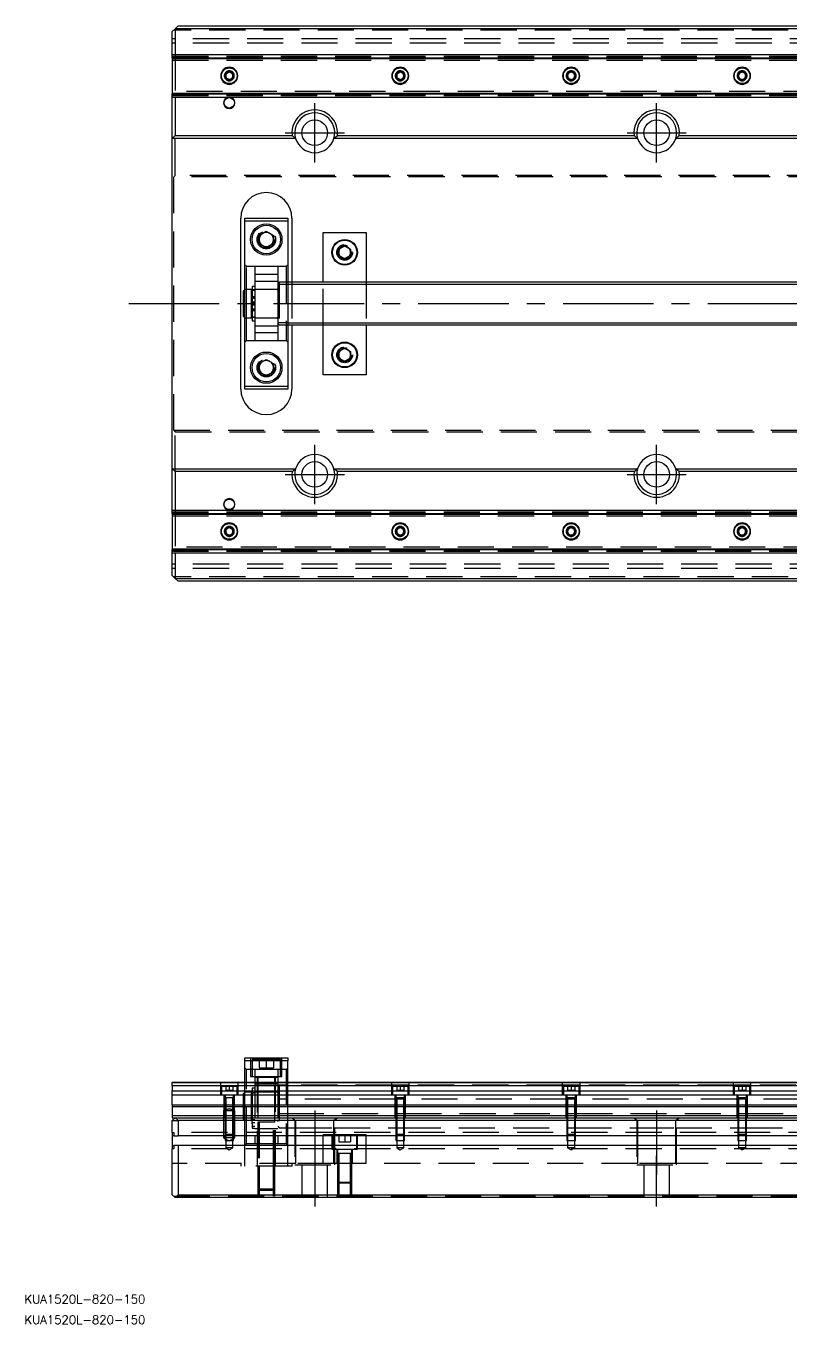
# Model space of a CAD drawing. Extents: x -51 to 1046, y -358 to 109.
# Drawn here: x -51.4 to 216.8, y -358.4 to 97.5 of the extents above; entities that cross this region are included whole.
import ezdxf

# ---------------------------------------------------------------- set-up
doc = ezdxf.new("R2010")
doc.units = 0
doc.linetypes.add('CENTER', pattern=[50.8, 31.75, -6.35, 6.35, -6.35])
doc.linetypes.add('DASHED', pattern=[19.05, 12.7, -6.35])
doc.layers.get('0').update_dxf_attribs({"linetype": 'CONTINUOUS'})
doc.layers.add('CENTER', color=1, linetype='CENTER')
doc.styles.get("Standard").update_dxf_attribs({"font": 'txt.shx', "height": 3, "bigfont": 'bigfont.shx'})

# ---------------------------------------------------------------- blocks, each defined once
blk = doc.blocks.new('*U2')
at = {"color": 7, "linetype": 'CONTINUOUS'}
blk.add_text('KUA1520L-820-150', height=3, dxfattribs=at).set_placement((-51.88, -351.13))
blk = doc.blocks.new('*U3')
at = {"color": 7, "linetype": 'CONTINUOUS'}
blk.add_text('KUA1520L-820-150', height=3, dxfattribs=at).set_placement((-51.88, -358.36))

msp = doc.modelspace()

# ---------------------------------------------------------------- linework, layer by layer
at = {"color": 7, "linetype": 'CONTINUOUS'}
for p, q in [((1, 96.5), (0, 95.5)), ((2, 97.5), (1, 96.5)), ((1, 96.5), (1, 87.5)), ((335, 96.5), (1, 96.5)), ((2, 97.5), (335, 97.5)), ((0, 87.5), (0, 95.5)), ((0, 86.32), (0, 87.5)), ((0, 87.5), (335, 87.5)), ((0, 86.32), (0, 86.1)), ((0, 86.32), (335, 86.32)), ((0, 86.1), (0, 73.9)), ((0, 86.1), (335, 86.1)), ((18.75, 80.72), (20, 81.44)), ((18.75, 79.28), (18.75, 80.72)), ((20, 78.56), (18.75, 79.28)), ((20, 81.44), (21.25, 80.72)), ((21.25, 79.28), (20, 78.56)), ((21.25, 80.72), (21.25, 79.28)), ((78.75, 80.72), (80, 81.44)), ((78.75, 79.28), (78.75, 80.72)), ((80, 78.56), (78.75, 79.28)), ((80, 81.44), (81.25, 80.72)), ((81.25, 79.28), (80, 78.56)), ((81.25, 80.72), (81.25, 79.28)), ((138.75, 80.72), (140, 81.44)), ((138.75, 79.28), (138.75, 80.72)), ((140, 78.56), (138.75, 79.28)), ((140, 81.44), (141.25, 80.72)), ((141.25, 79.28), (140, 78.56)), ((141.25, 80.72), (141.25, 79.28)), ((198.75, 80.72), (200, 81.44)), ((198.75, 79.28), (198.75, 80.72)), ((200, 78.56), (198.75, 79.28)), ((200, 81.44), (201.25, 80.72)), ((201.25, 79.28), (200, 78.56)), ((201.25, 80.72), (201.25, 79.28)), ((0, 73.9), (0, 73.68)), ((0, 73.9), (335, 73.9)), ((0, 72.5), (0, 73.68)), ((0, 73.68), (335, 73.68)), ((0, 58), (0, 72.5)), ((0, 72.5), (335, 72.5)), ((1, 72.5), (1, 59)), ((0, 58), (1, 59)), ((0, -58), (0, 58)), ((43.29, 58), (0, 58)), ((1, 59), (42.06, 59)), ((43.29, 58), (42.06, 59)), ((56.71, 58), (57.94, 59)), ((163.29, 58), (56.71, 58)), ((57.94, 59), (162.06, 59)), ((163.29, 58), (162.06, 59)), ((176.71, 58), (177.94, 59)), ((283.29, 58), (176.71, 58)), ((177.94, 59), (282.06, 59)), ((24, -30), (24, 30)), ((25.5, 29), (25.5, 30)), ((25.5, 30), (40.5, 30)), ((40.5, 29), (25.5, 29)), ((25.5, -29), (25.5, 29)), ((40.5, 30), (40.5, 29)), ((40.5, 29), (40.5, -29)), ((42, 30), (42, 7.5)), ((30.5, 23.94), (33, 25.39)), ((30.5, 21.06), (30.5, 23.94)), ((33, 25.39), (35.5, 23.94)), ((35.5, 23.94), (35.5, 21.06)), ((53, 7.5), (53, 25)), ((53, 25), (68, 25)), ((68, 25), (68, 7.5)), ((33, 19.61), (30.5, 21.06)), ((35.5, 21.06), (33, 19.61)), ((58.5, 19.15), (60.5, 20.31)), ((58.5, 16.85), (58.5, 19.15)), ((60.5, 20.31), (62.5, 19.15)), ((62.5, 19.15), (62.5, 16.85)), ((60.5, 15.69), (58.5, 16.85)), ((62.5, 16.85), (60.5, 15.69)), ((25.5, 5), (25, 4.5)), ((335, 7.5), (40.5, 7.5)), ((25, -4.5), (25, 4.5)), ((25, -4.5), (25.5, -5)), ((40.5, -7.5), (335, -7.5)), ((42, -7.5), (42, -30)), ((53, -25), (53, -7.5)), ((68, -7.5), (68, -25)), ((58.5, -16.85), (60.5, -15.69)), ((58.5, -19.15), (58.5, -16.85)), ((60.5, -15.69), (62.5, -16.85)), ((62.5, -16.85), (62.5, -19.15)), ((30.5, -21.06), (33, -19.61)), ((30.5, -23.94), (30.5, -21.06)), ((33, -19.61), (35.5, -21.06)), ((35.5, -21.06), (35.5, -23.94)), ((60.5, -20.31), (58.5, -19.15)), ((62.5, -19.15), (60.5, -20.31)), ((33, -25.39), (30.5, -23.94)), ((35.5, -23.94), (33, -25.39)), ((68, -25), (53, -25)), ((25.5, -30), (25.5, -29)), ((25.5, -29), (40.5, -29)), ((40.5, -30), (25.5, -30)), ((40.5, -29), (40.5, -30)), ((0, -58), (43.29, -58)), ((1, -59), (0, -58)), ((0, -72.5), (0, -58)), ((42.06, -59), (1, -59)), ((1, -59), (1, -72.5)), ((42.06, -59), (43.29, -58)), ((56.71, -58), (163.29, -58)), ((57.94, -59), (56.71, -58)), ((162.06, -59), (57.94, -59)), ((162.06, -59), (163.29, -58)), ((176.71, -58), (283.29, -58)), ((177.94, -59), (176.71, -58)), ((282.06, -59), (177.94, -59)), ((0, -73.68), (0, -72.5)), ((0, -72.5), (335, -72.5)), ((0, -73.68), (335, -73.68)), ((0, -73.68), (0, -73.9)), ((0, -73.9), (335, -73.9)), ((0, -73.9), (0, -86.1)), ((18.75, -79.28), (20, -78.56)), ((18.75, -80.72), (18.75, -79.28)), ((20, -81.44), (18.75, -80.72)), ((20, -78.56), (21.25, -79.28)), ((21.25, -80.72), (20, -81.44)), ((21.25, -79.28), (21.25, -80.72)), ((78.75, -79.28), (80, -78.56)), ((78.75, -80.72), (78.75, -79.28)), ((80, -81.44), (78.75, -80.72)), ((80, -78.56), (81.25, -79.28)), ((81.25, -80.72), (80, -81.44)), ((81.25, -79.28), (81.25, -80.72)), ((138.75, -79.28), (140, -78.56)), ((138.75, -80.72), (138.75, -79.28)), ((140, -81.44), (138.75, -80.72)), ((140, -78.56), (141.25, -79.28)), ((141.25, -80.72), (140, -81.44)), ((141.25, -79.28), (141.25, -80.72)), ((198.75, -79.28), (200, -78.56)), ((198.75, -80.72), (198.75, -79.28)), ((200, -81.44), (198.75, -80.72)), ((200, -78.56), (201.25, -79.28)), ((201.25, -80.72), (200, -81.44)), ((201.25, -79.28), (201.25, -80.72)), ((0, -86.1), (0, -86.32)), ((0, -86.1), (335, -86.1)), ((0, -87.5), (0, -86.32)), ((0, -86.32), (335, -86.32)), ((0, -95.5), (0, -87.5)), ((0, -87.5), (335, -87.5)), ((1, -87.5), (1, -96.5)), ((0, -95.5), (1, -96.5)), ((1, -96.5), (335, -96.5)), ((1, -96.5), (2, -97.5)), ((335, -97.5), (2, -97.5)), ((25.5, -264.93), (40.5, -264.93)), ((25.5, -265.93), (25.5, -264.93)), ((25.5, -273.43), (25.5, -265.93)), ((40.5, -265.93), (25.5, -265.93)), ((40.5, -264.93), (40.5, -265.93)), ((40.5, -273.43), (40.5, -265.93)), ((0, -273.43), (0, -273.56)), ((0, -273.43), (341.5, -273.43)), ((0, -273.56), (341.5, -273.56)), ((0, -274.64), (0, -273.56)), ((0, -274.64), (0, -276.51)), ((0, -274.64), (341.5, -274.64)), ((0, -276.51), (341.5, -276.51)), ((0, -277.86), (0, -276.51)), ((0, -281.34), (0, -277.86)), ((0, -277.86), (341.5, -277.86)), ((0, -281.34), (0, -281.93)), ((0, -281.34), (341.5, -281.34)), ((0, -281.93), (0, -285.13)), ((0, -281.93), (341.5, -281.93)), ((0, -285.13), (0, -285.93)), ((0, -285.13), (820, -285.13)), ((0, -286.93), (1, -285.93)), ((0, -285.93), (1, -285.93)), ((0, -291.08), (0, -286.93)), ((1, -285.93), (819, -285.93)), ((1, -285.93), (2, -286.93)), ((818, -286.93), (2, -286.93)), ((2, -286.93), (2, -292.23)), ((0, -291.08), (0, -292.23)), ((0, -291.08), (0.5, -291.08)), ((0.5, -291.08), (0.5, -292.23)), ((0, -292.23), (0, -295.63)), ((0.5, -292.23), (0, -292.23)), ((0, -295.63), (0, -296.78)), ((0, -295.63), (0.5, -295.63)), ((0.5, -292.23), (2, -292.23)), ((2, -295.63), (0.5, -295.63)), ((0.5, -295.63), (0.5, -296.78)), ((818, -292.23), (2, -292.23)), ((818, -295.63), (2, -295.63)), ((2, -295.63), (2, -312.93)), ((0.5, -296.78), (0, -296.78)), ((0, -312.93), (0, -296.78)), ((1, -313.93), (0, -312.93)), ((2, -312.93), (1, -313.93)), ((819, -313.93), (1, -313.93)), ((2, -312.93), (818, -312.93))]:
    msp.add_line(p, q, dxfattribs=at)
at = {"color": 3, "linetype": 'DASHED'}
for p, q in [((349.5, 96), (0.5, 96)), ((820, 93), (0, 93)), ((820, 91.5), (0, 91.5)), ((0, 86.91), (335, 86.91)), ((0, 86.7), (820, 86.7)), ((1, 87.5), (1, 72.5)), ((0, 86.26), (341.5, 86.26)), ((0, 85.5), (341.5, 85.5)), ((18.5, 80), (18.52, 80.22)), ((78.5, 80), (78.52, 80.22)), ((138.5, 80), (138.52, 80.22)), ((198.5, 80), (198.52, 80.22)), ((341.5, 74.5), (0, 74.5)), ((0, 73.74), (341.5, 73.74)), ((0, 73.3), (820, 73.3)), ((0, 73.09), (335, 73.09)), ((1, 45), (1, 59)), ((1, 45), (0.5, 44.5)), ((819.5, 44.5), (0.5, 44.5)), ((0.5, -44.5), (0.5, 44.5)), ((819, 45), (1, 45)), ((30, 22.5), (30.02, 22.85)), ((62.98, 18.29), (63, 18)), ((26, 13), (25.5, 13.5)), ((29, 13), (26, 13)), ((26, 0), (26, 13)), ((37, 13), (29, 13)), ((29, 13), (29, 0)), ((37, 10.2), (29, 10.2)), ((40, 13), (37, 13)), ((37, 13), (37, 0)), ((40.5, 13.5), (40, 13)), ((40, 13), (40, -13)), ((27.85, 5), (25.5, 5)), ((27.85, -5), (27.85, 5)), ((28, 4.8), (27.85, 4.8)), ((29, 6), (28, 6)), ((28, 6), (28, -6)), ((29, 4.8), (28, 4.8)), ((29, 4.65), (28, 4.65)), ((37, 7.8), (29, 7.8)), ((36.7, 5), (29, 5)), ((37, 5), (36.7, 5)), ((37.5, 7.5), (37, 7)), ((40.5, 6.75), (37, 6.75)), ((40.5, 7.5), (37.5, 7.5)), ((37.5, 7.5), (37.5, -7.5)), ((42, 7.5), (42, -7.5)), ((53, -7.5), (53, 7.5)), ((68, 7.5), (68, -7.5)), ((26, -13), (26, 0)), ((29, 2.4), (28, 2.4)), ((28, 2.34), (29, 2.34)), ((29, 1.8), (28, 1.8)), ((28, 0.6), (29, 0.6)), ((28, 0.3), (29, 0.3)), ((29, 0), (29, -13)), ((37, 0), (37, -13)), ((28, -0.3), (29, -0.3)), ((29, -0.6), (28, -0.6)), ((28, -1.8), (29, -1.8)), ((29, -2.34), (28, -2.34)), ((28, -2.4), (29, -2.4)), ((25.5, -5), (27.85, -5)), ((27.85, -4.8), (28, -4.8)), ((28, -4.65), (29, -4.65)), ((28, -4.8), (29, -4.8)), ((28, -6), (29, -6)), ((29, -5), (36.7, -5)), ((29, -7.8), (37, -7.8)), ((36.7, -5), (37, -5)), ((40.5, -6.75), (37, -6.75)), ((37, -7), (37.5, -7.5)), ((37.5, -7.5), (40.5, -7.5)), ((25.5, -13.5), (26, -13)), ((26, -13), (29, -13)), ((29, -10.2), (37, -10.2)), ((29, -13), (37, -13)), ((37, -13), (40, -13)), ((40, -13), (40.5, -13.5)), ((58, -18), (58.02, -17.7)), ((30, -22.5), (30.02, -22.15)), ((0.5, -44.5), (819.5, -44.5)), ((0.5, -44.5), (1, -45)), ((1, -59), (1, -45)), ((1, -45), (819, -45)), ((1, -72.5), (1, -87.5)), ((0, -73.09), (335, -73.09)), ((0, -73.3), (820, -73.3)), ((0, -73.74), (341.5, -73.74)), ((0, -74.5), (341.5, -74.5)), ((18.5, -80), (18.52, -79.78)), ((78.5, -80), (78.52, -79.78)), ((138.5, -80), (138.52, -79.78)), ((198.5, -80), (198.52, -79.78)), ((341.5, -85.5), (0, -85.5)), ((0, -86.26), (341.5, -86.26)), ((0, -86.7), (820, -86.7)), ((0, -86.91), (335, -86.91)), ((820, -91.5), (0, -91.5)), ((820, -93), (0, -93)), ((349.5, -96), (0.5, -96)), ((26, -268.93), (25.5, -268.43)), ((29, -268.93), (26, -268.93)), ((26, -294.93), (26, -268.93)), ((27.5, -264.93), (27.5, -271.43)), ((28, -265.43), (28, -271.43)), ((38, -265.43), (28, -265.43)), ((37, -268.93), (29, -268.93)), ((29, -268.93), (29, -271.43)), ((30.5, -265.43), (30.5, -268.43)), ((30.5, -268.43), (33, -268.43)), ((33, -265.43), (33, -268.43)), ((33, -268.43), (35.5, -268.43)), ((35.5, -265.43), (35.5, -268.43)), ((40, -268.93), (37, -268.93)), ((37, -268.93), (37, -271.43)), ((38, -271.43), (38, -265.43)), ((38.5, -271.43), (38.5, -264.93)), ((40.5, -268.43), (40, -268.93)), ((40, -268.93), (40, -294.93)), ((17, -277.93), (17, -273.43)), ((23, -273.43), (23, -277.93)), ((25.5, -285.93), (25.5, -273.43)), ((27.5, -271.43), (38.5, -271.43)), ((29, -271.43), (29, -273.43)), ((37, -271.73), (29, -271.73)), ((29, -273.43), (29, -294.93)), ((29.75, -271.43), (29.75, -302.93)), ((30, -271.43), (30, -273.43)), ((30, -273.43), (30, -287.43)), ((36, -273.43), (36, -271.43)), ((36, -287.43), (36, -273.43)), ((36.25, -302.93), (36.25, -271.43)), ((37, -271.43), (37, -273.43)), ((37, -273.43), (37, -294.93)), ((40.5, -285.93), (40.5, -273.43)), ((77, -277.93), (77, -273.43)), ((83, -273.43), (83, -277.93)), ((137, -277.93), (137, -273.43)), ((143, -273.43), (143, -277.93)), ((197, -277.93), (197, -273.43)), ((203, -273.43), (203, -277.93)), ((23, -277.93), (17, -277.93)), ((17.25, -274.93), (17.25, -277.93)), ((22.75, -274.93), (17.25, -274.93)), ((18.25, -285.93), (18.25, -277.93)), ((18.5, -277.93), (18.5, -278.93)), ((18.75, -274.93), (18.75, -276.23)), ((18.75, -276.23), (20, -276.23)), ((20, -274.93), (20, -276.23)), ((20, -276.23), (21.25, -276.23)), ((21.25, -274.93), (21.25, -276.23)), ((21.5, -278.93), (21.5, -277.93)), ((21.75, -277.93), (21.75, -285.93)), ((22.75, -277.93), (22.75, -274.93)), ((25.5, -276.93), (25, -277.43)), ((25, -285.93), (25, -277.43)), ((27.85, -276.93), (25.5, -276.93)), ((27.85, -286.93), (27.85, -276.93)), ((29, -277.13), (27.85, -277.13)), ((28, -275.48), (28, -286.7)), ((29, -275.48), (28, -275.48)), ((29, -277.28), (28, -277.28)), ((30, -274.13), (29, -274.13)), ((36.7, -276.93), (29, -276.93)), ((36.7, -276.93), (29, -276.93)), ((36, -274.13), (30, -274.13)), ((37, -274.13), (36, -274.13)), ((37, -276.93), (36.7, -276.93)), ((37.5, -274.43), (37, -274.93)), ((40.5, -274.43), (37.5, -274.43)), ((37.5, -274.43), (37.5, -289.43)), ((77, -274.43), (40.5, -274.43)), ((83, -274.43), (77, -274.43)), ((83, -277.93), (77, -277.93)), ((77.25, -274.93), (77.25, -277.93)), ((82.75, -274.93), (77.25, -274.93)), ((78.25, -285.93), (78.25, -277.93)), ((78.5, -277.93), (78.5, -278.93)), ((78.75, -274.93), (78.75, -276.23)), ((78.75, -276.23), (80, -276.23)), ((80, -274.93), (80, -276.23)), ((80, -276.23), (81.25, -276.23)), ((81.25, -274.93), (81.25, -276.23)), ((81.5, -278.93), (81.5, -277.93)), ((81.75, -277.93), (81.75, -285.93)), ((82.75, -277.93), (82.75, -274.93)), ((137, -274.43), (83, -274.43)), ((143, -274.43), (137, -274.43)), ((143, -277.93), (137, -277.93)), ((137.25, -274.93), (137.25, -277.93)), ((142.75, -274.93), (137.25, -274.93)), ((138.25, -285.93), (138.25, -277.93)), ((138.5, -277.93), (138.5, -278.93)), ((138.75, -274.93), (138.75, -276.23)), ((138.75, -276.23), (140, -276.23)), ((140, -274.93), (140, -276.23)), ((140, -276.23), (141.25, -276.23)), ((141.25, -274.93), (141.25, -276.23)), ((141.5, -278.93), (141.5, -277.93)), ((141.75, -277.93), (141.75, -285.93)), ((142.75, -277.93), (142.75, -274.93)), ((197, -274.43), (143, -274.43)), ((203, -274.43), (197, -274.43)), ((203, -277.93), (197, -277.93)), ((197.25, -274.93), (197.25, -277.93)), ((202.75, -274.93), (197.25, -274.93)), ((198.25, -285.93), (198.25, -277.93)), ((198.5, -277.93), (198.5, -278.93)), ((198.75, -274.93), (198.75, -276.23)), ((198.75, -276.23), (200, -276.23)), ((200, -274.93), (200, -276.23)), ((200, -276.23), (201.25, -276.23)), ((201.25, -274.93), (201.25, -276.23)), ((201.5, -278.93), (201.5, -277.93)), ((201.75, -277.93), (201.75, -285.93)), ((202.75, -277.93), (202.75, -274.93)), ((257, -274.43), (203, -274.43)), ((0, -281.93), (341.5, -281.93)), ((18.5, -278.92), (18.5, -278.93)), ((18.5, -278.93), (18.5, -285.93)), ((18.5, -278.93), (18.5, -278.93)), ((20, -278.93), (18.5, -278.93)), ((18.75, -278.93), (18.75, -285.93)), ((21.5, -278.93), (20, -278.93)), ((21.25, -285.93), (21.25, -278.93)), ((21.5, -278.93), (21.5, -278.92)), ((21.5, -285.93), (21.5, -278.93)), ((21.5, -278.93), (21.5, -278.93)), ((40.5, -279.43), (37, -279.43)), ((78.25, -279.43), (40.5, -279.43)), ((78.5, -279.43), (78.25, -279.43)), ((78.5, -278.92), (78.5, -278.93)), ((78.5, -278.93), (78.5, -285.93)), ((78.5, -278.93), (78.5, -278.93)), ((80, -278.93), (78.5, -278.93)), ((78.75, -279.43), (78.5, -279.43)), ((78.75, -278.93), (78.75, -285.93)), ((81.25, -279.43), (78.75, -279.43)), ((81.5, -278.93), (80, -278.93)), ((81.25, -285.93), (81.25, -278.93)), ((81.5, -279.43), (81.25, -279.43)), ((81.5, -278.93), (81.5, -278.92)), ((81.5, -285.93), (81.5, -278.93)), ((81.5, -278.93), (81.5, -278.93)), ((81.75, -279.43), (81.5, -279.43)), ((138.25, -279.43), (81.75, -279.43)), ((138.5, -279.43), (138.25, -279.43)), ((138.5, -278.92), (138.5, -278.93)), ((141.5, -278.93), (138.5, -278.93)), ((140, -278.93), (138.5, -278.93)), ((138.5, -278.93), (138.5, -285.93)), ((138.5, -278.93), (138.5, -278.93)), ((141.5, -278.93), (138.5, -278.93)), ((138.75, -279.43), (138.5, -279.43)), ((138.75, -278.93), (138.75, -285.93)), ((141.25, -279.43), (138.75, -279.43)), ((141.5, -278.93), (140, -278.93)), ((141.25, -285.93), (141.25, -278.93)), ((141.5, -279.43), (141.25, -279.43)), ((141.5, -278.93), (141.5, -278.92)), ((141.5, -285.93), (141.5, -278.93)), ((141.5, -278.93), (141.5, -278.93)), ((141.75, -279.43), (141.5, -279.43)), ((198.25, -279.43), (141.75, -279.43)), ((198.5, -279.43), (198.25, -279.43)), ((198.5, -278.92), (198.5, -278.93)), ((201.5, -278.93), (198.5, -278.93)), ((198.5, -278.93), (198.5, -278.93)), ((198.5, -278.93), (198.5, -285.93)), ((200, -278.93), (198.5, -278.93)), ((198.75, -279.43), (198.5, -279.43)), ((198.75, -278.93), (198.75, -285.93)), ((201.25, -279.43), (198.75, -279.43)), ((201.5, -278.93), (200, -278.93)), ((201.25, -285.93), (201.25, -278.93)), ((201.5, -279.43), (201.25, -279.43)), ((201.5, -278.93), (201.5, -278.92)), ((201.5, -278.93), (201.5, -278.93)), ((201.5, -285.93), (201.5, -278.93)), ((201.75, -279.43), (201.5, -279.43)), ((258.25, -279.43), (201.75, -279.43)), ((0, -286.93), (2, -286.93)), ((18, -283.43), (18, -285.93)), ((18.25, -283.43), (18, -283.43)), ((18, -285.93), (18, -292.23)), ((18.5, -283.43), (18.25, -283.43)), ((18.75, -283.43), (18.5, -283.43)), ((18.5, -285.93), (18.5, -291.68)), ((18.5, -285.93), (18.5, -291.68)), ((21.25, -283.43), (18.75, -283.43)), ((18.75, -285.93), (18.75, -291.93)), ((20.06, -282.93), (19.94, -282.93)), ((21.5, -283.43), (21.25, -283.43)), ((21.25, -291.93), (21.25, -285.93)), ((21.75, -283.43), (21.5, -283.43)), ((21.5, -291.68), (21.5, -285.93)), ((21.5, -291.68), (21.5, -285.93)), ((22, -283.43), (21.75, -283.43)), ((22, -285.93), (22, -283.43)), ((22, -292.23), (22, -285.93)), ((25, -286.43), (25, -285.93)), ((25, -286.43), (25.5, -286.93)), ((25.5, -292.23), (25.5, -285.93)), ((27.85, -286.73), (29, -286.73)), ((28, -286.57), (29, -286.57)), ((28, -286.57), (29, -286.57)), ((28, -288.01), (28, -286.7)), ((37, -284.43), (40.5, -284.43)), ((40.5, -284.43), (78.25, -284.43)), ((40.5, -292.23), (40.5, -285.93)), ((42, -285.93), (43, -286.93)), ((42.06, -285.93), (43.29, -286.93)), ((43, -286.93), (43, -302.43)), ((43.29, -286.93), (43.29, -292.23)), ((57.94, -285.93), (56.71, -286.93)), ((56.71, -292.23), (56.71, -286.93)), ((57, -286.93), (58, -285.93)), ((57, -302.43), (57, -286.93)), ((78.25, -284.43), (78.5, -284.43)), ((78.5, -284.43), (78.75, -284.43)), ((78.5, -285.93), (78.5, -291.68)), ((78.5, -285.93), (78.5, -291.68)), ((78.75, -284.43), (81.25, -284.43)), ((78.75, -285.93), (78.75, -291.93)), ((81.25, -284.43), (81.5, -284.43)), ((81.25, -291.93), (81.25, -285.93)), ((81.5, -284.43), (81.75, -284.43)), ((81.5, -291.68), (81.5, -285.93)), ((81.5, -291.68), (81.5, -285.93)), ((81.75, -284.43), (138.25, -284.43)), ((138.25, -284.43), (138.5, -284.43)), ((138.5, -284.43), (138.75, -284.43)), ((138.5, -285.93), (138.5, -291.68)), ((138.5, -285.93), (138.5, -291.68)), ((138.75, -284.43), (141.25, -284.43)), ((138.75, -285.93), (138.75, -291.93)), ((141.25, -284.43), (141.5, -284.43)), ((141.25, -291.93), (141.25, -285.93)), ((141.5, -284.43), (141.75, -284.43)), ((141.5, -291.68), (141.5, -285.93)), ((141.5, -291.68), (141.5, -285.93)), ((141.75, -284.43), (198.25, -284.43)), ((162, -285.93), (163, -286.93)), ((162.06, -285.93), (163.29, -286.93)), ((163, -286.93), (163, -302.43)), ((163.29, -286.93), (163.29, -292.23)), ((177.94, -285.93), (176.71, -286.93)), ((176.71, -292.23), (176.71, -286.93)), ((177, -286.93), (178, -285.93)), ((177, -302.43), (177, -286.93)), ((198.25, -284.43), (198.5, -284.43)), ((198.5, -284.43), (198.75, -284.43)), ((198.5, -285.93), (198.5, -291.68)), ((198.5, -285.93), (198.5, -291.68)), ((198.75, -284.43), (201.25, -284.43)), ((198.75, -285.93), (198.75, -291.93)), ((201.25, -284.43), (201.5, -284.43)), ((201.25, -291.93), (201.25, -285.93)), ((201.5, -284.43), (201.75, -284.43)), ((201.5, -291.68), (201.5, -285.93)), ((201.5, -291.68), (201.5, -285.93)), ((201.75, -284.43), (258.25, -284.43)), ((819.5, -291.08), (0.5, -291.08)), ((18.5, -291.68), (18.75, -291.93)), ((18.5, -291.68), (18.5, -292.23)), ((18.5, -291.68), (21.5, -291.68)), ((21.25, -291.93), (21.5, -291.68)), ((21.5, -292.23), (21.5, -291.68)), ((29, -287.66), (28, -287.66)), ((28, -288.01), (28, -289.44)), ((28, -288.86), (29, -288.86)), ((28, -289.44), (28, -289.57)), ((28, -289.57), (29, -289.57)), ((29, -289.73), (37, -289.73)), ((30, -287.42), (30, -302.93)), ((36, -287.43), (30, -287.43)), ((36, -287.43), (30, -287.43)), ((30.5, -287.43), (30.5, -302.93)), ((35.5, -302.93), (35.5, -287.43)), ((36, -302.93), (36, -287.42)), ((37, -288.93), (37.5, -289.43)), ((37.5, -289.43), (40.5, -289.43)), ((40.5, -289.43), (43.29, -289.43)), ((43.29, -289.43), (56.71, -289.43)), ((56.71, -289.43), (78.5, -289.43)), ((78.5, -289.43), (78.75, -289.43)), ((78.5, -291.68), (78.75, -291.93)), ((78.5, -291.68), (78.5, -292.23)), ((78.5, -291.68), (81.5, -291.68)), ((78.75, -289.43), (81.25, -289.43)), ((81.25, -289.43), (81.5, -289.43)), ((81.25, -291.93), (81.5, -291.68)), ((81.5, -289.43), (138.5, -289.43)), ((81.5, -292.23), (81.5, -291.68)), ((138.5, -289.43), (138.75, -289.43)), ((138.5, -291.68), (138.75, -291.93)), ((138.5, -291.68), (138.5, -292.23)), ((138.5, -291.68), (141.5, -291.68)), ((138.75, -289.43), (141.25, -289.43)), ((141.25, -289.43), (141.5, -289.43)), ((141.25, -291.93), (141.5, -291.68)), ((141.5, -289.43), (163.29, -289.43)), ((141.5, -292.23), (141.5, -291.68)), ((163.29, -289.43), (176.71, -289.43)), ((176.71, -289.43), (198.5, -289.43)), ((198.5, -289.43), (198.75, -289.43)), ((198.5, -291.68), (198.75, -291.93)), ((198.5, -291.68), (198.5, -292.23)), ((198.5, -291.68), (201.5, -291.68)), ((198.75, -289.43), (201.25, -289.43)), ((201.25, -289.43), (201.5, -289.43)), ((201.25, -291.93), (201.5, -291.68)), ((201.5, -289.43), (258.5, -289.43)), ((201.5, -292.23), (201.5, -291.68)), ((18, -292.23), (18, -292.3)), ((18, -292.3), (18, -292.93)), ((18, -292.3), (18.17, -292.93)), ((18.5, -292.3), (18, -292.3)), ((18, -292.93), (20, -294.08)), ((22, -292.93), (18, -292.93)), ((18.5, -292.23), (18.5, -293.93)), ((21.5, -292.3), (18.5, -292.3)), ((18.5, -293.93), (21.5, -293.93)), ((18.75, -291.93), (18.75, -293.93)), ((21.25, -291.93), (18.75, -291.93)), ((18.75, -293.93), (18.75, -296.43)), ((20, -294.08), (22, -292.93)), ((21.25, -293.93), (21.25, -291.93)), ((21.25, -296.43), (21.25, -293.93)), ((21.5, -293.93), (21.5, -292.23)), ((22, -292.3), (21.5, -292.3)), ((21.83, -292.93), (22, -292.3)), ((22, -292.3), (22, -292.23)), ((22, -292.93), (22, -292.3)), ((25.5, -295.63), (25.5, -292.23)), ((25.5, -295.43), (26, -294.93)), ((25.5, -302.93), (25.5, -295.63)), ((26, -294.93), (29, -294.93)), ((29, -292.13), (37, -292.13)), ((29, -294.93), (37, -294.93)), ((29, -294.93), (37, -294.93)), ((37, -294.93), (40, -294.93)), ((40, -294.93), (40.5, -295.43)), ((40.5, -295.63), (40.5, -292.23)), ((40.5, -302.93), (40.5, -295.63)), ((43.29, -292.23), (43.29, -295.63)), ((43.29, -295.63), (43.29, -301.93)), ((53, -292.23), (53, -291.93)), ((56.71, -291.93), (53, -291.93)), ((53, -295.63), (53, -292.23)), ((53, -301.93), (53, -295.63)), ((56, -291.93), (56, -296.93)), ((56.25, -291.93), (56.25, -292.23)), ((56.25, -292.23), (56.25, -295.63)), ((56.25, -295.63), (56.25, -296.93)), ((68, -291.93), (56.71, -291.93)), ((56.71, -295.63), (56.71, -292.23)), ((56.71, -301.93), (56.71, -295.63)), ((58.5, -291.93), (58.5, -294.43)), ((58.5, -294.43), (60.5, -294.43)), ((60.5, -291.93), (60.5, -294.43)), ((60.5, -294.43), (62.5, -294.43)), ((62.5, -291.93), (62.5, -294.43)), ((64.75, -292.23), (64.75, -291.93)), ((64.75, -295.63), (64.75, -292.23)), ((64.75, -296.93), (64.75, -295.63)), ((65, -296.93), (65, -291.93)), ((68, -292.23), (68, -291.93)), ((68, -295.63), (68, -292.23)), ((68, -301.93), (68, -295.63)), ((78.5, -292.23), (78.5, -293.93)), ((78.5, -293.93), (81.5, -293.93)), ((78.75, -291.93), (78.75, -293.93)), ((81.25, -291.93), (78.75, -291.93)), ((78.75, -293.93), (78.75, -296.43)), ((81.25, -293.93), (81.25, -291.93)), ((81.25, -296.43), (81.25, -293.93)), ((81.5, -293.93), (81.5, -292.23)), ((138.5, -292.23), (138.5, -293.93)), ((138.5, -293.93), (141.5, -293.93)), ((138.75, -291.93), (138.75, -293.93)), ((141.25, -291.93), (138.75, -291.93)), ((138.75, -293.93), (138.75, -296.43)), ((141.25, -293.93), (141.25, -291.93)), ((141.25, -296.43), (141.25, -293.93)), ((141.5, -293.93), (141.5, -292.23)), ((163.29, -292.23), (163.29, -295.63)), ((163.29, -295.63), (163.29, -301.93)), ((176.71, -295.63), (176.71, -292.23)), ((176.71, -301.93), (176.71, -295.63)), ((198.5, -292.23), (198.5, -293.93)), ((198.5, -293.93), (201.5, -293.93)), ((198.75, -291.93), (198.75, -293.93)), ((201.25, -291.93), (198.75, -291.93)), ((198.75, -293.93), (198.75, -296.43)), ((201.25, -293.93), (201.25, -291.93)), ((201.25, -296.43), (201.25, -293.93)), ((201.5, -293.93), (201.5, -292.23)), ((819.5, -296.78), (0.5, -296.78)), ((18.75, -296.43), (20, -297.15)), ((21.25, -296.43), (18.75, -296.43)), ((20, -297.15), (21.25, -296.43)), ((56, -296.93), (65, -296.93)), ((57.75, -296.93), (57.75, -301.93)), ((58, -296.93), (58, -298.53)), ((58, -298.52), (58, -298.53)), ((63, -298.53), (58, -298.53)), ((63, -298.53), (58, -298.53)), ((63, -298.53), (58, -298.53)), ((58, -298.53), (58, -298.53)), ((58, -298.53), (58, -301.93)), ((58.4, -298.53), (58.4, -301.93)), ((62.6, -301.93), (62.6, -298.53)), ((63, -298.53), (63, -296.93)), ((63, -298.53), (63, -298.52)), ((63, -298.53), (63, -298.53)), ((63, -301.93), (63, -298.53)), ((63.25, -301.93), (63.25, -296.93)), ((78.75, -296.43), (80, -297.15)), ((81.25, -296.43), (78.75, -296.43)), ((80, -297.15), (81.25, -296.43)), ((138.75, -296.43), (140, -297.15)), ((141.25, -296.43), (138.75, -296.43)), ((140, -297.15), (141.25, -296.43)), ((198.75, -296.43), (200, -297.15)), ((201.25, -296.43), (198.75, -296.43)), ((200, -297.15), (201.25, -296.43)), ((43.29, -301.93), (0, -301.93)), ((24, -301.93), (24, -302.93)), ((42, -302.93), (24, -302.93)), ((30, -302.93), (30, -310.93)), ((30, -302.93), (30, -310.93)), ((30.5, -302.93), (30.5, -311.43)), ((35.5, -311.43), (35.5, -302.93)), ((36, -310.93), (36, -302.93)), ((36, -310.93), (36, -302.93)), ((42, -301.93), (42, -302.93)), ((43, -302.43), (57, -302.43)), ((56.71, -301.93), (43.29, -301.93)), ((45.5, -302.43), (45.5, -313.93)), ((54.5, -313.93), (54.5, -302.43)), ((163.29, -301.93), (56.71, -301.93)), ((58, -301.93), (58, -308.53)), ((58, -301.93), (58, -308.53)), ((58.4, -301.93), (58.4, -308.93)), ((62.6, -308.93), (62.6, -301.93)), ((63, -308.53), (63, -301.93)), ((63, -308.53), (63, -301.93)), ((163, -302.43), (177, -302.43)), ((176.71, -301.93), (163.29, -301.93)), ((165.5, -302.43), (165.5, -313.93)), ((174.5, -313.93), (174.5, -302.43)), ((283.29, -301.93), (176.71, -301.93)), ((58, -308.53), (58.4, -308.93)), ((58, -308.53), (58, -313.43)), ((58, -308.53), (63, -308.53)), ((58.4, -308.93), (58.4, -313.43)), ((62.6, -308.93), (58.4, -308.93)), ((62.6, -308.93), (63, -308.53)), ((62.6, -313.43), (62.6, -308.93)), ((63, -313.43), (63, -308.53)), ((0.5, -313.43), (819.5, -313.43)), ((30, -310.93), (30.5, -311.43)), ((30, -310.93), (30, -313.43)), ((30, -310.93), (36, -310.93)), ((30.5, -311.43), (30.5, -313.43)), ((35.5, -311.43), (30.5, -311.43)), ((35.5, -311.43), (36, -310.93)), ((35.5, -313.43), (35.5, -311.43)), ((36, -313.43), (36, -310.93))]:
    msp.add_line(p, q, dxfattribs=at)
at = {"color": 3, "linetype": 'CONTINUOUS'}
for p, q in [((335, 6.75), (40.5, 6.75)), ((40.5, -6.75), (335, -6.75))]:
    msp.add_line(p, q, dxfattribs=at)
at = {"color": 7, "linetype": 'CONTINUOUS'}
for centre, radius in [((20, 80), 2.75), ((80, 80), 2.75), ((140, 80), 2.75), ((200, 80), 2.75), ((50, 60), 4.5), ((170, 60), 4.5), ((33, 22.5), 5.5), ((33, 22.5), 5), ((60.5, 18), 4.5), ((60.5, 18), 4.25), ((60.5, -18), 4.5), ((33, -22.5), 5.5), ((33, -22.5), 5), ((60.5, -18), 4.25), ((50, -60), 4.5), ((170, -60), 4.5), ((20, -80), 2.75), ((80, -80), 2.75), ((140, -80), 2.75), ((200, -80), 2.75)]:
    msp.add_circle(centre, radius, dxfattribs=at)
at = {"color": 3, "linetype": 'DASHED'}
for centre, radius in [((20, 80), 1.5), ((80, 80), 1.5), ((140, 80), 1.5), ((200, 80), 1.5), ((33, 22.5), 3.25), ((33, 22.5), 3), ((60.5, 18), 2.75), ((60.5, 18), 2.5), ((60.5, -18), 2.75), ((60.5, -18), 2.5), ((33, -22.5), 3.25), ((33, -22.5), 3), ((20, -80), 1.5), ((80, -80), 1.5), ((140, -80), 1.5), ((200, -80), 1.5)]:
    msp.add_circle(centre, radius, dxfattribs=at)
at = {"color": 3, "linetype": 'CONTINUOUS'}
for centre in [(20, 70.5), (20, -70.5)]:
    msp.add_circle(centre, 1.83, dxfattribs=at)
at = {"color": 7, "linetype": 'CONTINUOUS'}
for centre, radius, start, end in [((20, 80), 3, 0, 180), ((80, 80), 3, 0, 180), ((140, 80), 3, 0, 180), ((200, 80), 3, 0, 180), ((20, 80), 3, 180, 0), ((80, 80), 3, 180, 0), ((140, 80), 3, 180, 0), ((200, 80), 3, 180, 0), ((20, 70.5), 2, 180, 90), ((20, 70.5), 2, 90, 180), ((50, 60), 8, 352.8192, 187.1808), ((50, 60), 7, 343.3985, 196.6015), ((170, 60), 8, 352.8192, 187.1808), ((170, 60), 7, 343.3985, 196.6015), ((50, 60), 7, 196.6015, 343.3985), ((170, 60), 7, 196.6015, 343.3985), ((33, 30), 9, 0, 180), ((33, -30), 9, 180, 0), ((50, -60), 7, 16.6015, 163.3985), ((170, -60), 7, 16.6015, 163.3985), ((50, -60), 8, 172.8192, 7.1808), ((50, -60), 7, 163.3985, 16.6015), ((170, -60), 8, 172.8192, 7.1808), ((170, -60), 7, 163.3985, 16.6015), ((20, -70.5), 2, 270, 180), ((20, -70.5), 2, 180, 270), ((20, -80), 3, 0, 180), ((80, -80), 3, 0, 180), ((140, -80), 3, 0, 180), ((200, -80), 3, 0, 180), ((20, -80), 3, 180, 0), ((80, -80), 3, 180, 0), ((140, -80), 3, 180, 0), ((200, -80), 3, 180, 0)]:
    msp.add_arc(centre, radius, start, end, dxfattribs=at)
at = {"color": 3, "linetype": 'DASHED'}
for centre, radius, start, end in [((20, 80), 1.75, 0, 180), ((20, 80), 1.75, 180, 0), ((20, 80), 1.25, 120, 180), ((20, 80), 1.25, 180, 240), ((20, 80), 1.25, 60, 120), ((20, 80), 1.25, 240, 300), ((20, 80), 1.25, 0, 60), ((20, 80), 1.25, 300, 0), ((80, 80), 1.75, 0, 180), ((80, 80), 1.75, 180, 0), ((80, 80), 1.25, 120, 180), ((80, 80), 1.25, 180, 240), ((80, 80), 1.25, 60, 120), ((80, 80), 1.25, 240, 300), ((80, 80), 1.25, 0, 60), ((80, 80), 1.25, 300, 0), ((140, 80), 1.75, 0, 180), ((140, 80), 1.75, 180, 0), ((140, 80), 1.25, 120, 180), ((140, 80), 1.25, 180, 240), ((140, 80), 1.25, 60, 120), ((140, 80), 1.25, 240, 300), ((140, 80), 1.25, 0, 60), ((140, 80), 1.25, 300, 0), ((200, 80), 1.75, 0, 180), ((200, 80), 1.75, 180, 0), ((200, 80), 1.25, 120, 180), ((200, 80), 1.25, 180, 240), ((200, 80), 1.25, 60, 120), ((200, 80), 1.25, 240, 300), ((200, 80), 1.25, 0, 60), ((200, 80), 1.25, 300, 0), ((33, 22.5), 2.5, 120, 180), ((33, 22.5), 2.5, 60, 120), ((33, 22.5), 2.5, 0, 60), ((33, 22.5), 2.5, 180, 240), ((33, 22.5), 2.5, 240, 300), ((33, 22.5), 2.5, 300, 0), ((60.5, 18), 2.1, 162.2472, 180), ((60.5, 18), 2.1, 137.7528, 162.2472), ((60.5, 18), 2.1, 102.2472, 137.7528), ((60.5, 18), 2.1, 77.7528, 102.2472), ((60.5, 18), 2.1, 42.2472, 77.7528), ((60.5, 18), 2.1, 17.7528, 42.2472), ((60.5, 18), 2.1, 342.2472, 17.7528), ((60.5, 18), 2.1, 180, 197.7528), ((60.5, 18), 2.1, 197.7528, 222.2472), ((60.5, 18), 2.1, 222.2472, 257.7528), ((60.5, 18), 2.1, 257.7528, 282.2472), ((60.5, 18), 2.1, 282.2472, 317.7528), ((60.5, 18), 2.1, 317.7528, 342.2472), ((36.7, 5.3), 0.3, 270, 360), ((36.7, -5.3), 0.3, 0, 90), ((60.5, -18), 2.1, 162.2472, 180), ((60.5, -18), 2.1, 180, 197.7528), ((60.5, -18), 2.1, 137.7528, 162.2472), ((60.5, -18), 2.1, 102.2472, 137.7528), ((60.5, -18), 2.1, 77.7528, 102.2472), ((60.5, -18), 2.1, 42.2472, 77.7528), ((60.5, -18), 2.1, 17.7528, 42.2472), ((60.5, -18), 2.1, 342.2472, 17.7528), ((33, -22.5), 2.5, 120, 180), ((33, -22.5), 2.5, 180, 240), ((33, -22.5), 2.5, 60, 120), ((33, -22.5), 2.5, 0, 60), ((33, -22.5), 2.5, 300, 0), ((60.5, -18), 2.1, 197.7528, 222.2472), ((60.5, -18), 2.1, 222.2472, 257.7528), ((60.5, -18), 2.1, 257.7528, 282.2472), ((60.5, -18), 2.1, 282.2472, 317.7528), ((60.5, -18), 2.1, 317.7528, 342.2472), ((33, -22.5), 2.5, 240, 300), ((20, -80), 1.75, 0, 180), ((20, -80), 1.75, 180, 0), ((20, -80), 1.25, 120, 180), ((20, -80), 1.25, 180, 240), ((20, -80), 1.25, 60, 120), ((20, -80), 1.25, 240, 300), ((20, -80), 1.25, 0, 60), ((20, -80), 1.25, 300, 0), ((80, -80), 1.75, 0, 180), ((80, -80), 1.75, 180, 0), ((80, -80), 1.25, 120, 180), ((80, -80), 1.25, 180, 240), ((80, -80), 1.25, 60, 120), ((80, -80), 1.25, 240, 300), ((80, -80), 1.25, 0, 60), ((80, -80), 1.25, 300, 0), ((140, -80), 1.75, 0, 180), ((140, -80), 1.75, 180, 0), ((140, -80), 1.25, 120, 180), ((140, -80), 1.25, 180, 240), ((140, -80), 1.25, 60, 120), ((140, -80), 1.25, 240, 300), ((140, -80), 1.25, 0, 60), ((140, -80), 1.25, 300, 0), ((200, -80), 1.75, 0, 180), ((200, -80), 1.75, 180, 0), ((200, -80), 1.25, 120, 180), ((200, -80), 1.25, 180, 240), ((200, -80), 1.25, 60, 120), ((200, -80), 1.25, 240, 300), ((200, -80), 1.25, 0, 60), ((200, -80), 1.25, 300, 0), ((36.7, -276.63), 0.3, 270, 360), ((19.94, -286.93), 4, 114.9511, 118.9695), ((19.94, -286.93), 4, 111.0599, 114.9511), ((19.94, -286.93), 4, 107.2682, 111.0599), ((19.94, -286.93), 4, 90, 107.2682), ((20.06, -286.93), 4, 72.7318, 90), ((20.06, -286.93), 4, 68.9401, 72.7318), ((20.06, -286.93), 4, 65.0489, 68.9401), ((20.06, -286.93), 4, 61.0305, 65.0489), ((36.7, -287.23), 0.3, 0, 90)]:
    msp.add_arc(centre, radius, start, end, dxfattribs=at)
at = {"layer": 'CENTER', "color": 1, "linetype": 'CENTER'}
for p, q in [((50, 49.6), (50, 70.4)), ((170, 49.6), (170, 70.4)), ((39.6, 60), (60.4, 60)), ((159.6, 60), (180.4, 60)), ((-15.26, 0), (875.98, 0)), ((50, -70.4), (50, -49.6)), ((170, -70.4), (170, -49.6)), ((39.6, -60), (60.4, -60)), ((159.6, -60), (180.4, -60)), ((50, -283.38), (50, -305.98)), ((170, -283.38), (170, -305.98)), ((50, -299.28), (50, -317.08)), ((170, -317.08), (170, -299.28))]:
    msp.add_line(p, q, dxfattribs=at)

# ---------------------------------------------------------------- block references
at = {"color": 7, "linetype": 'CONTINUOUS'}
for name in ['*U2', '*U3']:
    msp.add_blockref(name, (0, 0), dxfattribs=at)

doc.saveas('drawing.dxf')
